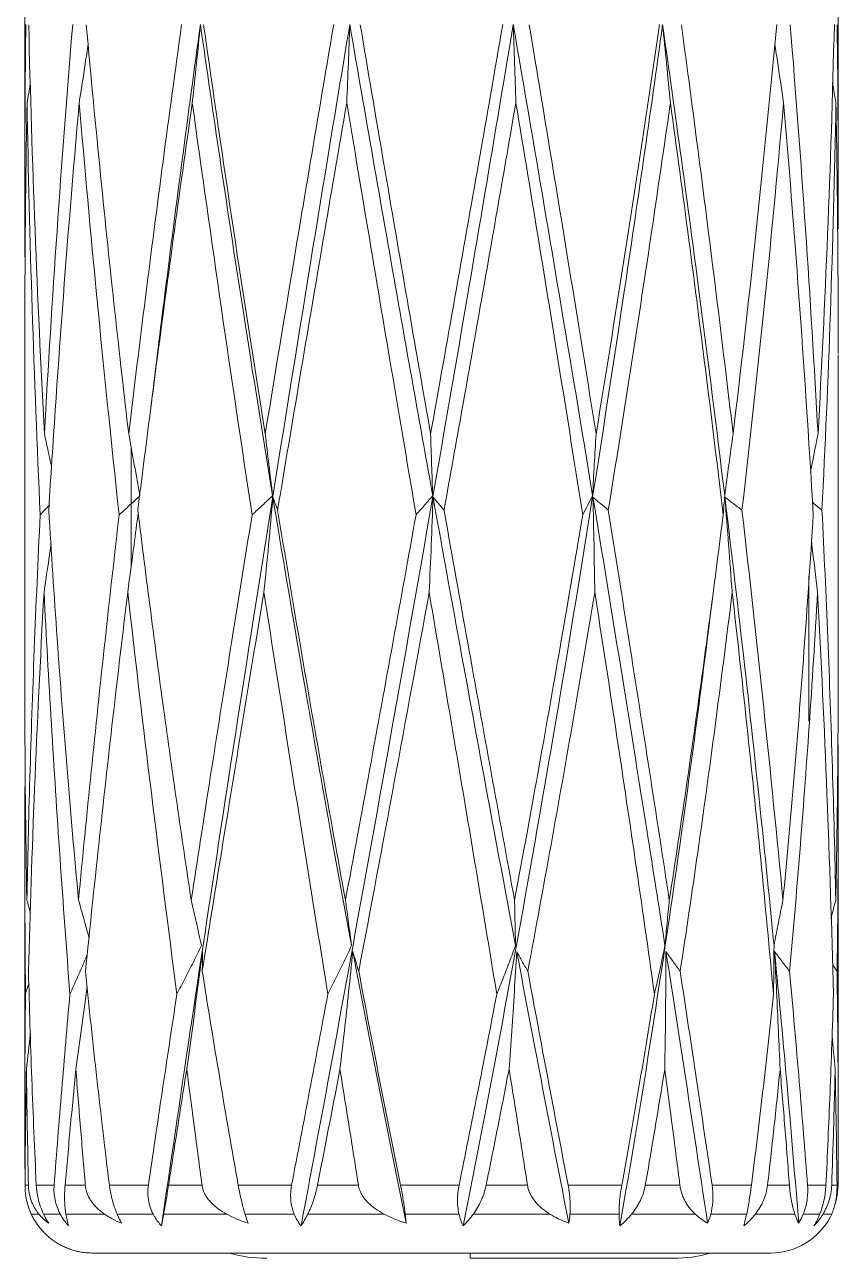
# Model space of a CAD drawing. Extents: x 4138 to 4928, y 0 to 579.
# Drawn here: x 4379.09 to 4385.09, y 110.2 to 119.3 of the extents above; entities that cross this region are included whole.
import ezdxf

# ---------------------------------------------------------------- set-up
doc = ezdxf.new("R2010")
doc.units = 0
doc.header["$LTSCALE"] = 10
doc.header["$MEASUREMENT"] = 0
doc.layers.add('1', color=7, linetype='CONTINUOUS')
doc.layers.add('2', color=7, linetype='CONTINUOUS', true_color=0xffffff)

msp = doc.modelspace()

# ---------------------------------------------------------------- linework, layer by layer
at = {"layer": '1', "color": 7, "linetype": 'Continuous', "lineweight": 18}
for p, q in [((4379.0925, 120.5494), (4379.0925, 118.0865)), ((4385.0925, 118.0555), (4385.0925, 120.5137)), ((4379.0925, 116.9587), (4379.0925, 114.4838)), ((4385.0925, 114.5854), (4385.0925, 116.8655)), ((4385.0925, 111.1647), (4385.0925, 113.5053)), ((4379.0925, 113.1586), (4379.0925, 111.2912)), ((4384.5925, 110.2413), (4379.5925, 110.2413))]:
    msp.add_line(p, q, dxfattribs=at)
at = {"layer": '1', "color": 7, "linetype": 'Continuous', "lineweight": 13}
for p, q in [((4379.177, 110.7413), (4379.3086, 110.7413)), ((4380.6669, 110.7413), (4381.0605, 110.7413)), ((4381.8638, 110.7413), (4382.2954, 110.7413)), ((4383.1002, 110.7413), (4383.4953, 110.7413)), ((4384.1624, 110.7413), (4384.4526, 110.7413)), ((4384.8667, 110.7413), (4385.0019, 110.7413)), ((4379.3536, 110.5288), (4379.2306, 110.5288)), ((4381.0794, 110.5288), (4380.7171, 110.5288)), ((4382.2951, 110.5288), (4381.8986, 110.5288)), ((4383.4757, 110.5288), (4383.1138, 110.5288)), ((4384.4171, 110.5288), (4384.1523, 110.5288)), ((4384.9566, 110.5288), (4384.8347, 110.5288))]:
    msp.add_line(p, q, dxfattribs=at)
at = {"layer": '1', "color": 7, "linetype": 'Continuous', "lineweight": 18}
msp.add_arc((4384.5925, 110.7413), 0.5, 270, 332.12246, dxfattribs=at)
for points, knots in [([(4379.0943, 117.5129), (4379.0927, 117.7699), (4379.0916, 118.3632), (4379.0959, 118.9609), (4379.1002, 119.3004)], [0, 0, 0, 0, 0.434474, 1, 1, 1, 1]), ([(4379.1211, 119.2998), (4379.1329, 118.7967), (4379.1484, 118.2937), (4379.1871, 117.2879), (4379.2102, 116.7851), (4379.2373, 116.2825)], [0, 0, 0, 0, 0.5, 0.5, 1, 1, 1, 1]), ([(4380.0262, 116.5092), (4380.0586, 116.7766), (4380.1731, 117.7022), (4380.2965, 118.6367), (4380.388, 119.3001)], [0, 0, 0, 0, 0.290144, 1, 1, 1, 1]), ([(4380.1008, 110.4413), (4380.2349, 111.3655), (4380.5648, 113.5723), (4381.0458, 116.6133), (4381.379, 118.6367), (4381.4896, 119.3001)], [0, 0, 0, 0, 0.348526, 0.786411, 1, 1, 1, 1]), ([(4380.388, 119.3001), (4380.4825, 118.6374), (4380.6559, 117.4716), (4380.8396, 116.3199), (4380.9205, 115.8275)], [0, 0, 0, 0, 0.568477, 1, 1, 1, 1]), ([(4380.411, 119.2998), (4380.4822, 118.7967), (4380.5557, 118.2937), (4380.7074, 117.2879), (4380.7856, 116.7851), (4380.8663, 116.2825)], [0, 0, 0, 0, 0.5, 0.5, 1, 1, 1, 1]), ([(4381.1303, 110.4413), (4381.3044, 111.3655), (4381.7103, 113.5723), (4382.2433, 116.6133), (4382.5849, 118.6367), (4382.6955, 119.3001)], [0, 0, 0, 0, 0.348526, 0.786411, 1, 1, 1, 1]), ([(4381.4896, 119.3001), (4381.6039, 118.6374), (4381.8075, 117.4716), (4382.013, 116.3199), (4382.1017, 115.8275)], [0, 0, 0, 0, 0.568477, 1, 1, 1, 1]), ([(4382.3262, 110.4413), (4382.5101, 111.3655), (4382.9219, 113.5723), (4383.4148, 116.6133), (4383.7056, 118.6367), (4383.7971, 119.3001)], [0, 0, 0, 0, 0.348526, 0.786411, 1, 1, 1, 1]), ([(4382.6955, 119.3001), (4382.8098, 118.6374), (4383.0084, 117.4716), (4383.2001, 116.3199), (4383.2813, 115.8275)], [0, 0, 0, 0, 0.568477, 1, 1, 1, 1]), ([(4383.7971, 119.3001), (4383.8916, 118.6374), (4384.0509, 117.4716), (4384.1957, 116.3199), (4384.2553, 115.8275)], [0, 0, 0, 0, 0.568477, 1, 1, 1, 1]), ([(4384.7391, 119.2998), (4384.7796, 118.7967), (4384.817, 118.2937), (4384.8852, 117.2879), (4384.9162, 116.7851), (4384.9437, 116.2825)], [0, 0, 0, 0, 0.5, 0.5, 1, 1, 1, 1]), ([(4379.4937, 118.724), (4379.5088, 118.8203), (4379.5311, 118.9649), (4379.5528, 119.1092), (4379.56, 119.1574)], [0, 0, 0, 0, 0.665183, 1, 1, 1, 1]), ([(4384.6251, 119.1584), (4384.6324, 119.1098), (4384.6539, 118.9653), (4384.6755, 118.8203), (4384.6898, 118.724)], [0, 0, 0, 0, 0.336348, 1, 1, 1, 1]), ([(4379.1088, 118.724), (4379.1026, 118.385), (4379.0949, 117.7941), (4379.0925, 117.2093), (4379.0925, 116.9592)], [0, 0, 0, 0, 0.570791, 1, 1, 1, 1]), ([(4382.7147, 118.724), (4382.6283, 118.2233), (4382.5409, 117.7227), (4382.3644, 116.7216), (4382.2752, 116.2212), (4382.185, 115.7208)], [0, 0, 0, 0, 0.5, 0.5, 1, 1, 1, 1]), ([(4385.0925, 116.8747), (4385.0925, 117.1395), (4385.0902, 117.7463), (4385.0823, 118.3703), (4385.0759, 118.724)], [0, 0, 0, 0, 0.441872, 1, 1, 1, 1]), ([(4379.2373, 116.2825), (4379.2539, 116.2065), (4379.2716, 116.1246), (4379.2892, 116.0428), (4379.2905, 116.0368)], [0, 0, 0, 0, 0.92665, 1, 1, 1, 1]), ([(4384.9437, 116.2825), (4384.9285, 116.2065), (4384.9098, 116.1112), (4384.8914, 116.016), (4384.8877, 115.9966)], [0, 0, 0, 0, 0.796277, 1, 1, 1, 1]), ([(4380.9225, 115.8153), (4381.0595, 114.982), (4381.2521, 113.8658), (4381.4504, 112.7914), (4381.5033, 112.5098)], [0, 0, 0, 0, 0.734805, 1, 1, 1, 1]), ([(4382.1039, 115.8153), (4382.254, 114.982), (4382.4583, 113.8658), (4382.6596, 112.7914), (4382.7126, 112.5098)], [0, 0, 0, 0, 0.734805, 1, 1, 1, 1]), ([(4383.2833, 115.8153), (4383.4206, 114.982), (4383.6013, 113.8658), (4383.7707, 112.7914), (4383.8147, 112.5098)], [0, 0, 0, 0, 0.734805, 1, 1, 1, 1]), ([(4384.2568, 115.8153), (4384.3576, 114.982), (4384.4833, 113.8658), (4384.5916, 112.7914), (4384.6191, 112.5098)], [0, 0, 0, 0, 0.734805, 1, 1, 1, 1]), ([(4379.2717, 115.7561), (4379.2715, 115.7558), (4379.2498, 115.7319), (4379.2279, 115.7083), (4379.2062, 115.6853)], [0, 0, 0, 0, 0.010486, 1, 1, 1, 1]), ([(4384.9729, 115.7208), (4384.953, 115.7365), (4384.9294, 115.7554), (4384.9061, 115.7743), (4384.9023, 115.7774)], [0, 0, 0, 0, 0.834199, 1, 1, 1, 1]), ([(4379.8516, 115.1146), (4379.8674, 115.2304), (4379.8935, 115.425), (4379.9188, 115.6211), (4379.9289, 115.7002)], [0, 0, 0, 0, 0.597394, 1, 1, 1, 1]), ([(4379.2341, 115.1146), (4379.2513, 115.2304), (4379.2688, 115.3492), (4379.2862, 115.4685), (4379.2866, 115.4711)], [0, 0, 0, 0, 0.978505, 1, 1, 1, 1]), ([(4384.9403, 115.1146), (4384.9265, 115.2304), (4384.9114, 115.3563), (4384.8962, 115.4829), (4384.895, 115.4927)], [0, 0, 0, 0, 0.922934, 1, 1, 1, 1]), ([(4382.0753, 115.1146), (4381.9905, 114.6483), (4381.9048, 114.1822), (4381.7317, 113.2504), (4381.6442, 112.7847), (4381.5557, 112.3193)], [0, 0, 0, 0, 0.5, 0.5, 1, 1, 1, 1]), ([(4383.4817, 110.4413), (4383.6437, 111.3655), (4383.88, 112.8714), (4384.0897, 114.4632), (4384.1595, 115.0287)], [0, 0, 0, 0, 0.649478, 1, 1, 1, 1]), ([(4385.0749, 112.8441), (4385.0808, 113.131), (4385.0896, 113.6975), (4385.0926, 114.2981), (4385.0925, 114.5926)], [0, 0, 0, 0, 0.523389, 1, 1, 1, 1]), ([(4379.0925, 114.4801), (4379.0925, 114.4197), (4379.0931, 113.8804), (4379.0985, 113.3342), (4379.1078, 112.8441)], [0, 0, 0, 0, 0.112221, 1, 1, 1, 1]), ([(4385.0912, 113.9924), (4385.0927, 113.7198), (4385.0932, 113.1453), (4385.0882, 112.6022), (4385.0841, 112.3193)], [0, 0, 0, 0, 0.46223, 1, 1, 1, 1]), ([(4379.0973, 112.1506), (4379.0925, 112.6663), (4379.0912, 113.2559), (4379.0947, 113.8308), (4379.0953, 113.9132)], [0, 0, 0, 0, 0.856142, 1, 1, 1, 1]), ([(4379.4889, 112.8441), (4379.5047, 112.7878), (4379.5306, 112.6949), (4379.5561, 112.6029), (4379.5661, 112.5665)], [0, 0, 0, 0, 0.603421, 1, 1, 1, 1]), ([(4379.5533, 112.4421), (4379.5455, 112.4238), (4379.5204, 112.3651), (4379.4778, 112.2674), (4379.4427, 112.1892), (4379.4251, 112.1506)], [0, 0, 0, 0, 0.183318, 0.591659, 1, 1, 1, 1]), ([(4379.4685, 111.5963), (4379.4815, 111.6897), (4379.5076, 111.8786), (4379.5355, 112.0842), (4379.5503, 112.1947), (4379.552, 112.2075)], [0, 0, 0, 0, 0.469287, 0.938575, 1, 1, 1, 1]), ([(4379.0941, 110.8065), (4379.0928, 111.0042), (4379.0917, 111.4361), (4379.0946, 111.8987), (4379.0973, 112.1506)], [0, 0, 0, 0, 0.473857, 1, 1, 1, 1]), ([(4379.1399, 110.5288), (4379.1254, 110.5598), (4379.1139, 110.5928), (4379.104, 110.6372), (4379.1022, 110.6462), (4379.0991, 110.6646), (4379.0979, 110.674), (4379.0948, 110.7024), (4379.0938, 110.7216), (4379.0939, 110.7413)], [0, 0, 0, 0, 0.5, 0.5, 0.625, 0.625, 0.75, 0.75, 1, 1, 1, 1]), ([(4379.1192, 110.7413), (4379.1195, 110.729), (4379.1204, 110.7171), (4379.1224, 110.6999), (4379.1232, 110.6942), (4379.1251, 110.6831), (4379.1262, 110.6776), (4379.132, 110.6508), (4379.1382, 110.6318), (4379.1489, 110.6056), (4379.1527, 110.5973), (4379.1606, 110.5816), (4379.1647, 110.5742), (4379.1775, 110.5531), (4379.1865, 110.5404), (4379.196, 110.5288)], [0, 0, 0, 0, 0.125, 0.125, 0.1875, 0.1875, 0.25, 0.25, 0.5, 0.5, 0.625, 0.625, 0.75, 0.75, 1, 1, 1, 1]), ([(4379.2306, 110.5288), (4379.2275, 110.5353), (4379.2109, 110.5719), (4379.1878, 110.6421), (4379.1786, 110.7082), (4379.177, 110.7413)], [0, 0, 0, 0, 0.097436, 0.548718, 1, 1, 1, 1]), ([(4379.3086, 110.7413), (4379.3072, 110.7234), (4379.307, 110.6875), (4379.3142, 110.6338), (4379.329, 110.5812), (4379.3442, 110.5468), (4379.3532, 110.5297), (4379.3536, 110.5288)], [0, 0, 0, 0, 0.246684, 0.493368, 0.740052, 0.986736, 1, 1, 1, 1]), ([(4379.3897, 110.7413), (4379.3862, 110.7021), (4379.3852, 110.6648), (4379.3864, 110.6201), (4379.3868, 110.6113), (4379.3878, 110.5939), (4379.3897, 110.5684), (4379.3927, 110.5443), (4379.3952, 110.5288)], [0, 0, 0, 0, 0.5, 0.5, 0.625, 0.625, 0.75, 1, 1, 1, 1]), ([(4379.6793, 110.5288), (4379.6627, 110.5404), (4379.6468, 110.5531), (4379.6166, 110.5812), (4379.6023, 110.5966), (4379.5827, 110.6229), (4379.5766, 110.6321), (4379.5654, 110.6514), (4379.5603, 110.6615), (4379.5536, 110.6775), (4379.5515, 110.683), (4379.5478, 110.6942), (4379.5461, 110.6998), (4379.5417, 110.7171), (4379.5397, 110.729), (4379.5387, 110.7413)], [0, 0, 0, 0, 0.25, 0.25, 0.5, 0.5, 0.625, 0.625, 0.75, 0.75, 0.8125, 0.8125, 0.875, 0.875, 1, 1, 1, 1]), ([(4379.7733, 110.5288), (4379.7706, 110.5353), (4379.7556, 110.5719), (4379.733, 110.6421), (4379.7206, 110.7082), (4379.7165, 110.7413)], [0, 0, 0, 0, 0.097436, 0.548718, 1, 1, 1, 1]), ([(4380.004, 110.7413), (4380.0013, 110.7231), (4380, 110.7049), (4380.0002, 110.6776), (4380.0006, 110.6685), (4380.0021, 110.6503), (4380.0032, 110.6412), (4380.0107, 110.596), (4380.0222, 110.5616), (4380.039, 110.5288)], [0, 0, 0, 0, 0.25, 0.25, 0.375, 0.375, 0.5, 0.5, 1, 1, 1, 1]), ([(4380.1529, 110.7413), (4380.1468, 110.7021), (4380.1406, 110.6648), (4380.133, 110.6201), (4380.1314, 110.6113), (4380.1284, 110.5939), (4380.1239, 110.5684), (4380.1196, 110.5443), (4380.1168, 110.5288)], [0, 0, 0, 0, 0.5, 0.5, 0.625, 0.625, 0.75, 1, 1, 1, 1]), ([(4380.5799, 110.5288), (4380.559, 110.5404), (4380.5389, 110.5531), (4380.5007, 110.5812), (4380.4825, 110.5966), (4380.4576, 110.6229), (4380.4497, 110.6321), (4380.4353, 110.6514), (4380.4287, 110.6615), (4380.4199, 110.6775), (4380.4172, 110.683), (4380.4123, 110.6942), (4380.4101, 110.6998), (4380.4042, 110.7171), (4380.4013, 110.729), (4380.3997, 110.7413)], [0, 0, 0, 0, 0.25, 0.25, 0.5, 0.5, 0.625, 0.625, 0.75, 0.75, 0.8125, 0.8125, 0.875, 0.875, 1, 1, 1, 1]), ([(4380.7171, 110.5288), (4380.7151, 110.5353), (4380.7044, 110.5719), (4380.6863, 110.6421), (4380.6728, 110.7082), (4380.6669, 110.7413)], [0, 0, 0, 0, 0.097436, 0.548718, 1, 1, 1, 1]), ([(4381.0605, 110.7413), (4381.0571, 110.7234), (4381.0526, 110.6875), (4381.0532, 110.6338), (4381.0615, 110.5812), (4381.0722, 110.5468), (4381.0791, 110.5297), (4381.0794, 110.5288)], [0, 0, 0, 0, 0.246684, 0.493368, 0.740052, 0.986736, 1, 1, 1, 1]), ([(4381.1801, 110.5288), (4381.1952, 110.5598), (4381.209, 110.5928), (4381.2242, 110.6372), (4381.2271, 110.6462), (4381.2327, 110.6646), (4381.2354, 110.674), (4381.2431, 110.7024), (4381.2476, 110.7216), (4381.2514, 110.7413)], [0, 0, 0, 0, 0.5, 0.5, 0.625, 0.625, 0.75, 0.75, 1, 1, 1, 1]), ([(4381.5534, 110.7413), (4381.5554, 110.729), (4381.5586, 110.7171), (4381.5649, 110.6999), (4381.5673, 110.6942), (4381.5726, 110.6831), (4381.5755, 110.6776), (4381.591, 110.6508), (4381.6063, 110.6318), (4381.6323, 110.6056), (4381.6414, 110.5973), (4381.6602, 110.5816), (4381.6699, 110.5742), (4381.6997, 110.5531), (4381.7205, 110.5404), (4381.7421, 110.5288)], [0, 0, 0, 0, 0.125, 0.125, 0.1875, 0.1875, 0.25, 0.25, 0.5, 0.5, 0.625, 0.625, 0.75, 0.75, 1, 1, 1, 1]), ([(4381.8986, 110.5288), (4381.8979, 110.5353), (4381.8932, 110.5719), (4381.8827, 110.6421), (4381.8705, 110.7082), (4381.8638, 110.7413)], [0, 0, 0, 0, 0.097436, 0.548718, 1, 1, 1, 1]), ([(4382.2954, 110.7413), (4382.2918, 110.7234), (4382.2862, 110.6875), (4382.2831, 110.6338), (4382.2855, 110.5812), (4382.291, 110.5468), (4382.2949, 110.5297), (4382.2951, 110.5288)], [0, 0, 0, 0, 0.246684, 0.493368, 0.740052, 0.986736, 1, 1, 1, 1]), ([(4382.4012, 110.5288), (4382.4232, 110.5598), (4382.4425, 110.5928), (4382.4626, 110.6372), (4382.4664, 110.6462), (4382.4736, 110.6646), (4382.477, 110.674), (4382.4863, 110.7024), (4382.4914, 110.7216), (4382.4954, 110.7413)], [0, 0, 0, 0, 0.5, 0.5, 0.625, 0.625, 0.75, 0.75, 1, 1, 1, 1]), ([(4382.8004, 110.7413), (4382.8023, 110.729), (4382.8053, 110.7171), (4382.811, 110.6999), (4382.8132, 110.6942), (4382.8179, 110.6831), (4382.8205, 110.6776), (4382.8342, 110.6508), (4382.8476, 110.6318), (4382.8701, 110.6056), (4382.8781, 110.5973), (4382.8943, 110.5816), (4382.9027, 110.5742), (4382.9284, 110.5531), (4382.9463, 110.5404), (4382.9648, 110.5288)], [0, 0, 0, 0, 0.125, 0.125, 0.1875, 0.1875, 0.25, 0.25, 0.5, 0.5, 0.625, 0.625, 0.75, 0.75, 1, 1, 1, 1]), ([(4383.1138, 110.5288), (4383.1142, 110.5353), (4383.1165, 110.5719), (4383.1154, 110.6421), (4383.1065, 110.7082), (4383.1002, 110.7413)], [0, 0, 0, 0, 0.097436, 0.548718, 1, 1, 1, 1]), ([(4383.4953, 110.7413), (4383.4921, 110.7234), (4383.4863, 110.6875), (4383.48, 110.6338), (4383.4762, 110.5812), (4383.4755, 110.5468), (4383.4757, 110.5297), (4383.4757, 110.5288)], [0, 0, 0, 0, 0.246684, 0.493368, 0.740052, 0.986736, 1, 1, 1, 1]), ([(4383.6697, 110.7413), (4383.6629, 110.7021), (4383.6504, 110.6648), (4383.6288, 110.6201), (4383.6241, 110.6113), (4383.6143, 110.5939), (4383.5989, 110.5684), (4383.5814, 110.5443), (4383.5689, 110.5288)], [0, 0, 0, 0, 0.5, 0.5, 0.625, 0.625, 0.75, 1, 1, 1, 1]), ([(4384.0367, 110.5288), (4384.0245, 110.5404), (4384.0126, 110.5531), (4383.9898, 110.5812), (4383.9788, 110.5966), (4383.9635, 110.6229), (4383.9586, 110.6321), (4383.9496, 110.6514), (4383.9454, 110.6615), (4383.9396, 110.6775), (4383.9378, 110.683), (4383.9345, 110.6942), (4383.9329, 110.6998), (4383.9287, 110.7171), (4383.9265, 110.729), (4383.925, 110.7413)], [0, 0, 0, 0, 0.25, 0.25, 0.5, 0.5, 0.625, 0.625, 0.75, 0.75, 0.8125, 0.8125, 0.875, 0.875, 1, 1, 1, 1]), ([(4384.1523, 110.5288), (4384.154, 110.5353), (4384.1627, 110.5719), (4384.1712, 110.6421), (4384.1673, 110.7082), (4384.1624, 110.7413)], [0, 0, 0, 0, 0.097436, 0.548718, 1, 1, 1, 1]), ([(4384.4526, 110.7413), (4384.4504, 110.7234), (4384.4455, 110.6875), (4384.437, 110.6338), (4384.4277, 110.5812), (4384.4209, 110.5468), (4384.4173, 110.5297), (4384.4171, 110.5288)], [0, 0, 0, 0, 0.246684, 0.493368, 0.740052, 0.986736, 1, 1, 1, 1]), ([(4384.4813, 110.5288), (4384.5051, 110.5598), (4384.5251, 110.5928), (4384.5444, 110.6372), (4384.548, 110.6462), (4384.5545, 110.6646), (4384.5575, 110.674), (4384.5653, 110.7024), (4384.5691, 110.7216), (4384.5713, 110.7413)], [0, 0, 0, 0, 0.5, 0.5, 0.625, 0.625, 0.75, 0.75, 1, 1, 1, 1]), ([(4384.7725, 110.5288), (4384.7686, 110.5404), (4384.7648, 110.5531), (4384.7573, 110.5812), (4384.7536, 110.5966), (4384.7482, 110.6229), (4384.7465, 110.6321), (4384.7432, 110.6514), (4384.7416, 110.6615), (4384.7393, 110.6775), (4384.7386, 110.683), (4384.7372, 110.6942), (4384.7366, 110.6998), (4384.7347, 110.7171), (4384.7336, 110.729), (4384.7327, 110.7413)], [0, 0, 0, 0, 0.25, 0.25, 0.5, 0.5, 0.625, 0.625, 0.75, 0.75, 0.8125, 0.8125, 0.875, 0.875, 1, 1, 1, 1]), ([(4384.8347, 110.5288), (4384.8373, 110.5353), (4384.851, 110.5719), (4384.8676, 110.6421), (4384.8693, 110.7082), (4384.8667, 110.7413)], [0, 0, 0, 0, 0.097436, 0.548718, 1, 1, 1, 1]), ([(4385.0019, 110.7413), (4385.001, 110.7234), (4384.9978, 110.6875), (4384.9887, 110.6338), (4384.9753, 110.5812), (4384.9636, 110.5468), (4384.957, 110.5297), (4384.9566, 110.5288)], [0, 0, 0, 0, 0.246684, 0.493368, 0.740052, 0.986736, 1, 1, 1, 1]), ([(4384.9806, 110.5288), (4384.9991, 110.5598), (4385.0141, 110.5928), (4385.0279, 110.6372), (4385.0303, 110.6462), (4385.0348, 110.6646), (4385.0367, 110.674), (4385.0416, 110.7024), (4385.0436, 110.7216), (4385.0444, 110.7413)], [0, 0, 0, 0, 0.5, 0.5, 0.625, 0.625, 0.75, 0.75, 1, 1, 1, 1]), ([(4385.0839, 110.7413), (4385.084, 110.729), (4385.0838, 110.7171), (4385.0831, 110.6999), (4385.0827, 110.6942), (4385.0819, 110.6831), (4385.0814, 110.6776), (4385.0787, 110.6508), (4385.0756, 110.6318), (4385.0701, 110.6056), (4385.0681, 110.5973), (4385.0639, 110.5816), (4385.0617, 110.5742), (4385.0549, 110.5531), (4385.05, 110.5404), (4385.0449, 110.5288)], [0, 0, 0, 0, 0.125, 0.125, 0.1875, 0.1875, 0.25, 0.25, 0.5, 0.5, 0.625, 0.625, 0.75, 0.75, 1, 1, 1, 1]), ([(4385.0703, 110.6002), (4385.0744, 110.6142), (4385.0861, 110.6605), (4385.0911, 110.7082), (4385.0913, 110.7413)], [0, 0, 0, 0, 0.307065, 1, 1, 1, 1]), ([(4379.196, 110.5288), (4379.206, 110.5164), (4379.2286, 110.4924), (4379.2544, 110.4716), (4379.2686, 110.4617)], [0, 0, 0, 0, 0.477615, 1, 1, 1, 1]), ([(4379.3536, 110.5288), (4379.3618, 110.5135), (4379.3805, 110.4831), (4379.4031, 110.455), (4379.4157, 110.4413)], [0, 0, 0, 0, 0.486187, 1, 1, 1, 1]), ([(4379.8061, 110.4617), (4379.7813, 110.4716), (4379.7366, 110.4924), (4379.697, 110.5164), (4379.6793, 110.5288)], [0, 0, 0, 0, 0.522385, 1, 1, 1, 1]), ([(4380.039, 110.5288), (4380.0426, 110.5219), (4380.0597, 110.491), (4380.0814, 110.4622), (4380.1008, 110.4413)], [0, 0, 0, 0, 0.221819, 1, 1, 1, 1]), ([(4380.7389, 110.4617), (4380.7079, 110.4716), (4380.6519, 110.4924), (4380.6022, 110.5164), (4380.5799, 110.5288)], [0, 0, 0, 0, 0.522412, 1, 1, 1, 1]), ([(4381.0794, 110.5288), (4381.0856, 110.5135), (4381.1005, 110.4831), (4381.1195, 110.455), (4381.1303, 110.4413)], [0, 0, 0, 0, 0.486187, 1, 1, 1, 1]), ([(4381.742, 110.5288), (4381.765, 110.5164), (4381.8163, 110.4924), (4381.8739, 110.4716), (4381.9057, 110.4617)], [0, 0, 0, 0, 0.477584, 1, 1, 1, 1]), ([(4382.2951, 110.5288), (4382.2985, 110.5135), (4382.3073, 110.4831), (4382.3193, 110.455), (4382.3262, 110.4413)], [0, 0, 0, 0, 0.486187, 1, 1, 1, 1]), ([(4382.9648, 110.5288), (4382.9845, 110.5164), (4383.0285, 110.4924), (4383.0777, 110.4716), (4383.1049, 110.4617)], [0, 0, 0, 0, 0.477584, 1, 1, 1, 1]), ([(4383.4757, 110.5288), (4383.4758, 110.5135), (4383.477, 110.4831), (4383.4798, 110.455), (4383.4817, 110.4413)], [0, 0, 0, 0, 0.486187, 1, 1, 1, 1]), ([(4384.129, 110.4617), (4384.1112, 110.4716), (4384.0788, 110.4924), (4384.0498, 110.5164), (4384.0367, 110.5288)], [0, 0, 0, 0, 0.522416, 1, 1, 1, 1]), ([(4384.4171, 110.5288), (4384.4139, 110.5135), (4384.4072, 110.4831), (4384.4005, 110.455), (4384.397, 110.4413)], [0, 0, 0, 0, 0.486187, 1, 1, 1, 1]), ([(4384.801, 110.4617), (4384.7956, 110.4716), (4384.7857, 110.4924), (4384.7766, 110.5164), (4384.7725, 110.5288)], [0, 0, 0, 0, 0.522445, 1, 1, 1, 1]), ([(4384.9566, 110.5288), (4384.9506, 110.5135), (4384.9373, 110.4831), (4384.9221, 110.455), (4384.9138, 110.4413)], [0, 0, 0, 0, 0.486187, 1, 1, 1, 1])]:
    msp.add_open_spline(points, degree=3, knots=knots, dxfattribs=at)
for points, degree in [([(4379.2373, 116.2825), (4379.2645, 116.7763), (4379.3263, 117.7731), (4379.4034, 118.7883), (4379.4459, 119.3004)], 3), ([(4379.5459, 119.2998), (4379.5809, 118.9117), (4379.6518, 118.1706), (4379.7571, 117.1673), (4379.8254, 116.5659), (4379.8587, 116.2825)], 3), ([(4379.8587, 116.2825), (4379.8988, 116.6178), (4379.9813, 117.2884), (4380.111, 118.2908), (4380.2025, 118.9635), (4380.2493, 119.3004)], 3), ([(4380.388, 119.3001), (4380.3786, 119.2044), (4380.3592, 119.0127), (4380.3385, 118.8203), (4380.3279, 118.724)], 3), ([(4380.8663, 116.2825), (4380.9467, 116.7741), (4381.1113, 117.7688), (4381.2834, 118.7861), (4381.3714, 119.3004)], 3), ([(4381.4896, 119.3001), (4381.4865, 119.2044), (4381.4796, 119.0127), (4381.4716, 118.8203), (4381.4672, 118.724)], 3), ([(4381.5669, 119.2998), (4381.6241, 118.9597), (4381.7388, 118.2827), (4381.9127, 117.2723), (4382.0282, 116.6109), (4382.0859, 116.2825)], 3), ([(4382.0859, 116.2825), (4382.1463, 116.6194), (4382.2662, 117.2921), (4382.4421, 118.2897), (4382.5596, 118.963), (4382.6182, 119.3004)], 3), ([(4382.7147, 118.724), (4382.712, 118.8203), (4382.706, 119.0127), (4382.6991, 119.2044), (4382.6955, 119.3001)], 3), ([(4382.8137, 119.2998), (4382.8734, 118.9395), (4382.9896, 118.2355), (4383.1527, 117.237), (4383.2563, 116.5958), (4383.3067, 116.2825)], 3), ([(4383.3067, 116.2825), (4383.3828, 116.7467), (4383.5373, 117.7139), (4383.695, 118.7586), (4383.7741, 119.3004)], 3), ([(4383.8546, 118.724), (4383.8453, 118.8203), (4383.8263, 119.0127), (4383.8069, 119.2044), (4383.7971, 119.3001)], 3), ([(4383.9358, 119.2998), (4383.9787, 118.9814), (4384.0645, 118.3332), (4384.1931, 117.319), (4384.2764, 116.6309), (4384.3175, 116.2825)], 3), ([(4384.3175, 116.2825), (4384.3735, 116.7479), (4384.4839, 117.7163), (4384.5888, 118.7599), (4384.6392, 119.3004)], 3), ([(4384.9437, 116.2825), (4384.9703, 116.7596), (4385.0176, 117.7397), (4385.0512, 118.7716), (4385.064, 119.3004)], 3), ([(4385.0849, 119.2998), (4385.091, 118.7971), (4385.0935, 118.2945), (4385.0922, 117.792)], 3), ([(4379.1088, 118.724), (4379.1169, 118.7701), (4379.125, 118.8163), (4379.1331, 118.8624)], 3), ([(4385.0505, 118.8702), (4385.0589, 118.8215), (4385.0674, 118.7727), (4385.0759, 118.724)], 3), ([(4379.2062, 115.6853), (4379.1594, 116.6983), (4379.1267, 117.7111), (4379.1088, 118.724)], 3), ([(4379.4937, 118.724), (4379.4484, 118.21), (4379.3659, 117.1954), (4379.299, 116.2078), (4379.2693, 115.7208)], 3), ([(4379.7884, 115.6853), (4379.729, 116.2327), (4379.6212, 117.2866), (4379.5333, 118.2585), (4379.4937, 118.724)], 3), ([(4380.3279, 118.724), (4380.2802, 118.3895), (4380.1867, 117.7211), (4380.0537, 116.7274), (4379.968, 116.0569), (4379.9261, 115.7208)], 3), ([(4380.7691, 115.6853), (4380.6149, 116.6983), (4380.4674, 117.7111), (4380.3279, 118.724)], 3), ([(4381.4672, 118.724), (4381.4079, 118.38), (4381.291, 117.6988), (4381.1208, 116.6959), (4381.0112, 116.0434), (4380.9574, 115.7208)], 3), ([(4381.9785, 115.6853), (4381.9307, 115.9674), (4381.829, 116.5684), (4381.6599, 117.5717), (4381.5334, 118.3266), (4381.4672, 118.724)], 3), ([(4383.2077, 115.6853), (4383.1574, 116.0052), (4383.0537, 116.6568), (4382.8912, 117.6587), (4382.7747, 118.3638), (4382.7147, 118.724)], 3), ([(4383.8546, 118.724), (4383.8079, 118.3969), (4383.7118, 117.7384), (4383.56, 116.7413), (4383.4522, 116.0628), (4383.3967, 115.7208)], 3), ([(4384.2441, 115.6853), (4384.2041, 116.0236), (4384.1219, 116.6997), (4383.9924, 117.7093), (4383.9012, 118.3855), (4383.8546, 118.724)], 3), ([(4384.6898, 118.724), (4384.6429, 118.1925), (4384.544, 117.1604), (4384.4375, 116.1903), (4384.3828, 115.7208)], 3), ([(4384.9084, 115.6853), (4384.8752, 116.2538), (4384.8036, 117.3288), (4384.7277, 118.2796), (4384.6898, 118.724)], 3), ([(4385.0759, 118.724), (4385.0661, 118.1926), (4385.0382, 117.1607), (4384.9966, 116.1905), (4384.9729, 115.7208)], 3), ([(4380.0269, 116.5152), (4380.0226, 116.4804)], 1), ([(4379.942, 115.8275), (4379.9281, 115.9032), (4379.9003, 116.0548), (4379.8726, 116.2065), (4379.8587, 116.2825)], 3), ([(4380.8663, 116.2825), (4380.8751, 116.2065), (4380.893, 116.0548), (4380.9113, 115.9032), (4380.9205, 115.8275)], 3), ([(4382.1017, 115.8275), (4382.0987, 115.9032), (4382.0931, 116.0548), (4382.0882, 116.2065), (4382.0859, 116.2825)], 3), ([(4383.3067, 116.2825), (4383.302, 116.2065), (4383.2931, 116.0548), (4383.2851, 115.9032), (4383.2813, 115.8275)], 3), ([(4384.2553, 115.8275), (4384.2652, 115.9032), (4384.2855, 116.0548), (4384.3067, 116.2065), (4384.3175, 116.2825)], 3), ([(4379.942, 115.8275), (4379.9167, 115.803), (4379.8658, 115.7549), (4379.8143, 115.7083), (4379.7884, 115.6853)], 3), ([(4380.9205, 115.8275), (4380.8956, 115.803), (4380.8454, 115.7549), (4380.7946, 115.7083), (4380.7691, 115.6853)], 3), ([(4380.9225, 115.8153), (4380.9122, 115.6975), (4380.891, 115.4629), (4380.8683, 115.2304), (4380.8566, 115.1146)], 3), ([(4380.9574, 115.7208), (4380.9515, 115.7365), (4380.9398, 115.768), (4380.9282, 115.7995), (4380.9225, 115.8153)], 3), ([(4382.1017, 115.8275), (4382.0815, 115.803), (4382.0407, 115.7549), (4381.9994, 115.7083), (4381.9785, 115.6853)], 3), ([(4382.1039, 115.8153), (4382.0999, 115.6975), (4382.0911, 115.4629), (4382.0808, 115.2304), (4382.0753, 115.1146)], 3), ([(4382.185, 115.7208), (4382.1713, 115.7365), (4382.144, 115.768), (4382.1171, 115.7995), (4382.1039, 115.8153)], 3), ([(4383.2813, 115.8275), (4383.2693, 115.803), (4383.245, 115.7549), (4383.2202, 115.7083), (4383.2077, 115.6853)], 3), ([(4383.297, 115.1146), (4383.2954, 115.2304), (4383.2915, 115.4629), (4383.2863, 115.6975), (4383.2833, 115.8153)], 3), ([(4383.3967, 115.7208), (4383.3774, 115.7365), (4383.3392, 115.768), (4383.3018, 115.7995), (4383.2833, 115.8153)], 3), ([(4384.2553, 115.8275), (4384.2536, 115.803), (4384.25, 115.7549), (4384.2461, 115.7083), (4384.2441, 115.6853)], 3), ([(4384.2568, 115.8153), (4384.2662, 115.6975), (4384.2846, 115.4629), (4384.302, 115.2304), (4384.3104, 115.1146)], 3), ([(4384.3828, 115.7208), (4384.3614, 115.7365), (4384.3189, 115.768), (4384.2773, 115.7995), (4384.2568, 115.8153)], 3), ([(4379.2693, 115.7208), (4379.2882, 115.4064), (4379.3293, 114.774), (4379.402, 113.8146), (4379.4585, 113.1687), (4379.4889, 112.8441)], 3), ([(4379.9261, 115.7208), (4379.9575, 115.4642), (4380.021, 114.9619), (4380.1154, 114.2553), (4380.2141, 113.5528), (4380.2841, 113.0807), (4380.3201, 112.8441)], 3), ([(4380.9574, 115.7208), (4381.0099, 115.4006), (4381.117, 114.7606), (4381.2833, 113.8032), (4381.3989, 113.1638), (4381.4578, 112.8441)], 3), ([(4382.185, 115.7208), (4382.2436, 115.3903), (4382.3602, 114.7366), (4382.5325, 113.7841), (4382.6478, 113.1557), (4382.7053, 112.8441)], 3), ([(4383.3967, 115.7208), (4383.4486, 115.3957), (4383.5511, 114.7491), (4383.7006, 113.7945), (4383.7984, 113.1601), (4383.8468, 112.8441)], 3), ([(4384.3828, 115.7208), (4384.4393, 115.2272), (4384.5462, 114.254), (4384.6408, 113.3093), (4384.685, 112.8441)], 3), ([(4384.9729, 115.7208), (4384.9884, 115.4086), (4385.0169, 114.7793), (4385.0513, 113.8237), (4385.0682, 113.1726), (4385.0749, 112.8441)], 3), ([(4379.1078, 112.8441), (4379.1135, 113.1379), (4379.128, 113.74), (4379.1605, 114.69), (4379.1896, 115.349), (4379.2062, 115.6853)], 3), ([(4379.4889, 112.8441), (4379.5189, 113.1608), (4379.5812, 113.7934), (4379.6815, 114.7427), (4379.7522, 115.3716), (4379.7884, 115.6853)], 3), ([(4380.3201, 112.8441), (4380.3655, 113.1393), (4380.4593, 113.7432), (4380.6091, 114.6921), (4380.7147, 115.3499), (4380.7691, 115.6853)], 3), ([(4381.4578, 112.8441), (4381.5175, 113.1644), (4381.6356, 113.802), (4381.8106, 114.7573), (4381.9231, 115.3778), (4381.9785, 115.6853)], 3), ([(4382.7053, 112.8441), (4382.7576, 113.1241), (4382.8648, 113.7078), (4383.0325, 114.6534), (4383.1487, 115.3333), (4383.2077, 115.6853)], 3), ([(4383.8468, 112.8441), (4383.8907, 113.1278), (4383.9791, 113.7164), (4384.1121, 114.6631), (4384.2003, 115.3374), (4384.2441, 115.6853)], 3), ([(4384.685, 112.8441), (4384.7125, 113.131), (4384.7662, 113.724), (4384.8412, 114.6689), (4384.8869, 115.3399), (4384.9084, 115.6853)], 3), ([(4379.2341, 115.1146), (4379.2066, 114.6162), (4379.1605, 113.6518), (4379.1307, 112.7526), (4379.1195, 112.3193)], 3), ([(4379.4251, 112.1506), (4379.3995, 112.4858), (4379.3509, 113.1523), (4379.2867, 114.1467), (4379.2506, 114.7939), (4379.2341, 115.1146)], 3), ([(4379.8516, 115.1146), (4379.8144, 114.8067), (4379.7415, 114.1889), (4379.6368, 113.252), (4379.5714, 112.6303), (4379.5399, 112.3193)], 3), ([(4380.2142, 112.1506), (4380.1497, 112.6456), (4380.0238, 113.6345), (4379.9072, 114.6215), (4379.8516, 115.1146)], 3), ([(4380.8566, 115.1146), (4380.8018, 114.7843), (4380.6952, 114.1367), (4380.5434, 113.2036), (4380.4479, 112.6095), (4380.4016, 112.3193)], 3), ([(4381.328, 112.1506), (4381.2743, 112.4829), (4381.1673, 113.1454), (4381.0083, 114.1411), (4380.9065, 114.7915), (4380.8566, 115.1146)], 3), ([(4382.574, 112.1506), (4382.5327, 112.4013), (4382.4497, 112.9), (4382.3245, 113.6437), (4382.2012, 114.3721), (4382.1173, 114.8667), (4382.0753, 115.1146)], 3), ([(4383.297, 115.1146), (4383.2456, 114.8063), (4383.1406, 114.188), (4382.9753, 113.2516), (4382.861, 112.6301), (4382.8026, 112.3193)], 3), ([(4383.7368, 112.1506), (4383.6909, 112.4794), (4383.5966, 113.1373), (4383.4496, 114.1239), (4383.3483, 114.7841), (4383.297, 115.1146)], 3), ([(4384.3104, 115.1146), (4384.2689, 114.7761), (4384.1848, 114.1176), (4384.0566, 113.1874), (4383.9701, 112.6026), (4383.9268, 112.3193)], 3), ([(4384.6152, 112.1506), (4384.5853, 112.4823), (4384.5224, 113.1441), (4384.4197, 114.1381), (4384.3474, 114.7903), (4384.3104, 115.1146)], 3), ([(4384.9403, 115.1146), (4384.9209, 114.7754), (4384.8793, 114.116), (4384.8099, 113.186), (4384.7597, 112.602), (4384.7338, 112.3193)], 3), ([(4385.0575, 112.1506), (4385.0451, 112.6387), (4385.0132, 113.6207), (4384.967, 114.6147), (4384.9403, 115.1146)], 3), ([(4384.1587, 115.0219), (4384.1632, 115.0573)], 1), ([(4379.1078, 112.8441), (4379.1165, 112.8137), (4379.1252, 112.7833), (4379.1337, 112.753)], 3), ([(4380.3201, 112.8441), (4380.3329, 112.7878), (4380.3583, 112.6757), (4380.3834, 112.5649), (4380.3959, 112.5098)], 3), ([(4381.4578, 112.8441), (4381.4654, 112.7878), (4381.4805, 112.6757), (4381.4957, 112.5649), (4381.5033, 112.5098)], 3), ([(4382.7053, 112.8441), (4382.7063, 112.7878), (4382.7085, 112.6757), (4382.7112, 112.5649), (4382.7126, 112.5098)], 3), ([(4383.8468, 112.8441), (4383.8411, 112.7878), (4383.83, 112.6757), (4383.8197, 112.5649), (4383.8147, 112.5098)], 3), ([(4384.685, 112.8441), (4384.6735, 112.7878), (4384.6511, 112.6757), (4384.6296, 112.5649), (4384.6191, 112.5098)], 3), ([(4385.0749, 112.8441), (4385.0627, 112.7989), (4385.0507, 112.7538), (4385.0388, 112.709)], 3), ([(4380.3959, 112.5098), (4380.376, 112.4686), (4380.336, 112.3871), (4380.2754, 112.2674), (4380.2347, 112.1892), (4380.2142, 112.1506)], 3), ([(4380.2868, 111.5963), (4380.3, 111.6897), (4380.3261, 111.8786), (4380.3648, 112.1681), (4380.3902, 112.3652), (4380.4028, 112.4648)], 3), ([(4380.4016, 112.3193), (4380.4019, 112.3433), (4380.4024, 112.3916), (4380.4027, 112.4403), (4380.4028, 112.4648)], 3), ([(4381.5033, 112.5098), (4381.4842, 112.4686), (4381.4457, 112.3871), (4381.3873, 112.2674), (4381.3479, 112.1892), (4381.328, 112.1506)], 3), ([(4381.5118, 112.4648), (4381.5018, 112.3652), (4381.4815, 112.1681), (4381.45, 111.8786), (4381.4284, 111.6897), (4381.4174, 111.5963)], 3), ([(4381.5118, 112.4648), (4381.6416, 111.7749), (4381.7733, 111.1052), (4381.9057, 110.4617)], 3), ([(4381.5557, 112.3193), (4381.5484, 112.3433), (4381.5337, 112.3916), (4381.5191, 112.4403), (4381.5118, 112.4648)], 3), ([(4382.7126, 112.5098), (4382.6976, 112.4686), (4382.6673, 112.3871), (4382.6211, 112.2674), (4382.5898, 112.1892), (4382.574, 112.1506)], 3), ([(4382.7211, 112.4648), (4382.7155, 112.3652), (4382.7039, 112.1681), (4382.685, 111.8786), (4382.6716, 111.6897), (4382.6647, 111.5963)], 3), ([(4382.7211, 112.4648), (4382.8512, 111.7749), (4382.9795, 111.1052), (4383.1049, 110.4617)], 3), ([(4382.8026, 112.3193), (4382.7889, 112.3433), (4382.7616, 112.3916), (4382.7346, 112.4403), (4382.7211, 112.4648)], 3), ([(4383.8147, 112.5098), (4383.8064, 112.4686), (4383.7895, 112.3871), (4383.7635, 112.2674), (4383.7458, 112.1892), (4383.7368, 112.1506)], 3), ([(4383.8218, 112.4648), (4383.8215, 112.3652), (4383.8205, 112.1681), (4383.8176, 111.8786), (4383.8147, 111.6897), (4383.813, 111.5963)], 3), ([(4383.8218, 112.4648), (4383.9297, 111.7749), (4384.0324, 111.1052), (4384.129, 110.4617)], 3), ([(4383.9268, 112.3193), (4383.9091, 112.3433), (4383.8738, 112.3916), (4383.8391, 112.4403), (4383.8218, 112.4648)], 3), ([(4384.6191, 112.5098), (4384.6188, 112.4686), (4384.6182, 112.3871), (4384.617, 112.2674), (4384.6159, 112.1892), (4384.6152, 112.1506)], 3), ([(4384.6234, 112.4648), (4384.6904, 111.7749), (4384.7498, 111.1052), (4384.801, 110.4617)], 3), ([(4384.7338, 112.3193), (4384.7151, 112.3433), (4384.6781, 112.3916), (4384.6416, 112.4403), (4384.6234, 112.4648)], 3), ([(4384.6639, 111.5963), (4384.66, 111.6897), (4384.6519, 111.8786), (4384.6384, 112.1681), (4384.6286, 112.3652), (4384.6234, 112.4648)], 3), ([(4385.0841, 112.3193), (4385.0727, 112.336), (4385.0613, 112.3528), (4385.0501, 112.3696)], 3), ([(4379.1195, 112.3193), (4379.1263, 112.0542), (4379.1426, 111.5261), (4379.1645, 111.0022), (4379.177, 110.7413)], 3), ([(4379.5399, 112.3193), (4379.5666, 112.0537), (4379.6227, 111.525), (4379.6843, 111.0016), (4379.7165, 110.7413)], 3), ([(4380.4016, 112.3193), (4380.4435, 112.0544), (4380.5296, 111.5265), (4380.6203, 111.0024), (4380.6669, 110.7413)], 3), ([(4381.5557, 112.3193), (4381.6054, 112.0559), (4381.7063, 111.5294), (4381.8107, 111.0038), (4381.8638, 110.7413)], 3), ([(4382.8026, 112.3193), (4382.851, 112.0597), (4382.9489, 111.5371), (4383.0493, 111.0077), (4383.1002, 110.7413)], 3), ([(4383.9268, 112.3193), (4383.9693, 112.0391), (4384.051, 111.4958), (4384.1263, 110.987), (4384.1624, 110.7413)], 3), ([(4384.7338, 112.3193), (4384.7593, 112.0389), (4384.8068, 111.4955), (4384.8477, 110.9869), (4384.8667, 110.7413)], 3), ([(4385.0841, 112.3193), (4385.0879, 112.0523), (4385.093, 111.5222), (4385.0928, 111.0002), (4385.0913, 110.7413)], 3), ([(4379.1223, 112.2343), (4379.114, 112.2062), (4379.1057, 112.1783), (4379.0973, 112.1506)], 3), ([(4379.3086, 110.7413), (4379.3264, 110.975), (4379.3636, 111.4436), (4379.4041, 111.9145), (4379.4251, 112.1506)], 3), ([(4380.004, 110.7413), (4380.0364, 110.9628), (4380.1039, 111.4193), (4380.1765, 111.9024), (4380.2142, 112.1506)], 3), ([(4381.0605, 110.7413), (4381.1047, 110.972), (4381.1935, 111.4376), (4381.2831, 111.9115), (4381.328, 112.1506)], 3), ([(4382.2954, 110.7413), (4382.3398, 110.9591), (4382.4307, 111.4118), (4382.5257, 111.8987), (4382.574, 112.1506)], 3), ([(4383.4953, 110.7413), (4383.5348, 110.96), (4383.6147, 111.4135), (4383.6959, 111.8995), (4383.7368, 112.1506)], 3), ([(4384.4526, 110.7413), (4384.4805, 110.9621), (4384.5356, 111.4179), (4384.5891, 111.9017), (4384.6152, 112.1506)], 3), ([(4385.0019, 110.7413), (4385.0128, 110.9615), (4385.0333, 111.4167), (4385.0501, 111.9011), (4385.0575, 112.1506)], 3), ([(4379.134, 111.8603), (4379.1239, 111.7714), (4379.1139, 111.6834), (4379.1039, 111.5963)], 3), ([(4385.0701, 111.5963), (4385.0626, 111.6772), (4385.0549, 111.7588), (4385.0471, 111.8412)], 3), ([(4379.1039, 111.5963), (4379.1014, 111.4486), (4379.0972, 111.1584), (4379.0947, 110.8786), (4379.0939, 110.7413)], 3), ([(4379.1192, 110.7413), (4379.1162, 110.8839), (4379.1106, 111.1691), (4379.106, 111.4539), (4379.1039, 111.5963)], 3), ([(4379.4685, 111.5963), (4379.4548, 111.453), (4379.4279, 111.1671), (4379.4022, 110.8829), (4379.3897, 110.7413)], 3), ([(4379.5387, 110.7413), (4379.5268, 110.8829), (4379.5032, 111.167), (4379.48, 111.4529), (4379.4685, 111.5963)], 3), ([(4380.2868, 111.5963), (4380.2637, 111.4497), (4380.2182, 111.1605), (4380.1744, 110.8796), (4380.1529, 110.7413)], 3), ([(4380.3997, 110.7413), (4380.3811, 110.8827), (4380.3436, 111.1667), (4380.3058, 111.4527), (4380.2868, 111.5963)], 3), ([(4381.4174, 111.5963), (4381.3893, 111.4507), (4381.3336, 111.1625), (4381.2787, 110.8806), (4381.2514, 110.7413)], 3), ([(4381.5534, 110.7413), (4381.5312, 110.8831), (4381.4862, 111.1675), (4381.4404, 111.4531), (4381.4174, 111.5963)], 3), ([(4382.6647, 111.5963), (4382.6368, 111.4529), (4382.5808, 111.167), (4382.524, 110.8829), (4382.4954, 110.7413)], 3), ([(4382.8004, 110.7413), (4382.7784, 110.8831), (4382.7338, 111.1673), (4382.6879, 111.4531), (4382.6647, 111.5963)], 3), ([(4383.813, 111.5963), (4383.7891, 111.4485), (4383.7412, 111.1583), (4383.6935, 110.8785), (4383.6697, 110.7413)], 3), ([(4383.925, 110.7413), (4383.9076, 110.8788), (4383.8716, 111.1588), (4383.8329, 111.4488), (4383.813, 111.5963)], 3), ([(4384.6639, 111.5963), (4384.6488, 111.4484), (4384.6183, 111.158), (4384.5871, 110.8784), (4384.5713, 110.7413)], 3), ([(4384.7327, 110.7413), (4384.7219, 110.8833), (4384.6997, 111.1677), (4384.676, 111.4533), (4384.6639, 111.5963)], 3), ([(4385.0701, 111.5963), (4385.0666, 111.4485), (4385.0587, 111.1581), (4385.0493, 110.8784), (4385.0444, 110.7413)], 3), ([(4385.0839, 110.7413), (4385.0822, 110.8817), (4385.0782, 111.1646), (4385.073, 111.4517), (4385.0701, 111.5963)], 3), ([(4379.2686, 110.4617), (4379.2545, 110.483), (4379.2417, 110.5055), (4379.2306, 110.5288)], 3), ([(4379.3952, 110.5288), (4379.4, 110.4983), (4379.4068, 110.4689), (4379.4157, 110.4413)], 3), ([(4379.8061, 110.4617), (4379.7942, 110.483), (4379.7832, 110.5055), (4379.7733, 110.5288)], 3), ([(4380.1168, 110.5288), (4380.1113, 110.4983), (4380.1059, 110.4689), (4380.1008, 110.4413)], 3), ([(4380.7389, 110.4617), (4380.7313, 110.483), (4380.7241, 110.5055), (4380.7171, 110.5288)], 3), ([(4381.1303, 110.4413), (4381.1486, 110.4689), (4381.1652, 110.4983), (4381.1801, 110.5288)], 3), ([(4381.9057, 110.4617), (4381.9039, 110.483), (4381.9015, 110.5055), (4381.8986, 110.5288)], 3), ([(4382.3262, 110.4413), (4382.3544, 110.4689), (4382.3795, 110.4983), (4382.4012, 110.5288)], 3), ([(4383.1049, 110.4617), (4383.109, 110.483), (4383.112, 110.5055), (4383.1138, 110.5288)], 3), ([(4383.5689, 110.5288), (4383.5441, 110.4983), (4383.515, 110.4689), (4383.4817, 110.4413)], 3), ([(4384.129, 110.4617), (4384.1384, 110.483), (4384.1462, 110.5055), (4384.1523, 110.5288)], 3), ([(4384.397, 110.4413), (4384.4296, 110.4689), (4384.4577, 110.4983), (4384.4813, 110.5288)], 3), ([(4384.801, 110.4617), (4384.814, 110.483), (4384.8253, 110.5055), (4384.8347, 110.5288)], 3), ([(4384.9138, 110.4413), (4384.9401, 110.4689), (4384.9624, 110.4983), (4384.9806, 110.5288)], 3), ([(4385.0449, 110.5288), (4385.0416, 110.5214), (4385.0381, 110.5143), (4385.0345, 110.5075)], 3)]:
    msp.add_open_spline(points, degree=degree, dxfattribs=at)
at = {"layer": '1', "color": 7, "linetype": 'Continuous', "lineweight": 13}
for points, weights in [([(4379.0939, 110.7413), (4379.0985, 110.7413), (4379.1192, 110.7413)], [1, 0.99866113057, 1]), ([(4379.3897, 110.7413), (4379.4571, 110.7413), (4379.5387, 110.7413)], [1, 0.998661130571, 1]), ([(4379.7165, 110.7413), (4379.8486, 110.7413), (4380.004, 110.7413)], [1, 0.997408449826, 1]), ([(4380.1529, 110.7413), (4380.2714, 110.7413), (4380.3997, 110.7413)], [1, 0.99866113057, 1]), ([(4381.2514, 110.7413), (4381.4006, 110.7413), (4381.5534, 110.7413)], [1, 0.998661130571, 1]), ([(4382.4954, 110.7413), (4382.6494, 110.7413), (4382.8004, 110.7413)], [1, 0.99866113057, 1]), ([(4383.6697, 110.7413), (4383.8019, 110.7413), (4383.925, 110.7413)], [1, 0.99866113057, 1]), ([(4384.5713, 110.7413), (4384.6589, 110.7413), (4384.7327, 110.7413)], [1, 0.99866113057, 1]), ([(4385.0444, 110.7413), (4385.0721, 110.7413), (4385.0839, 110.7413)], [1, 0.99866113057, 1]), ([(4379.196, 110.5288), (4379.1399, 110.5288), (4379.1399, 110.5288)], [1, 0.995242140529, 1]), ([(4379.6793, 110.5288), (4379.5128, 110.5288), (4379.3952, 110.5288)], [1, 0.995242155462, 1]), ([(4380.039, 110.5288), (4379.8962, 110.5288), (4379.7733, 110.5288)], [1, 0.997744295379, 1]), ([(4380.5799, 110.5288), (4380.3317, 110.5288), (4380.1168, 110.5288)], [1, 0.995242155569, 1]), ([(4381.742, 110.5288), (4381.455, 110.5288), (4381.1801, 110.5288)], [1, 0.995242155583, 1]), ([(4382.9648, 110.5288), (4382.6886, 110.5288), (4382.4012, 110.5288)], [1, 0.995242155576, 1]), ([(4384.0367, 110.5288), (4383.8192, 110.5288), (4383.5689, 110.5288)], [1, 0.995242155575, 1]), ([(4384.7725, 110.5288), (4384.6512, 110.5288), (4384.4813, 110.5288)], [1, 0.99524215569, 1]), ([(4385.0449, 110.5288), (4385.0407, 110.5288), (4384.9806, 110.5288)], [1, 0.995242068088, 1])]:
    msp.add_rational_spline(points, weights, degree=2, dxfattribs=at)
at = {"layer": '1', "color": 7, "linetype": 'Continuous', "lineweight": 18}
msp.add_rational_spline([(4379.5925, 110.2413), (4379.2749, 110.2413), (4379.1399, 110.5288)], [1, 0.844059687971, 1], degree=2, dxfattribs=at)
at = {"layer": '2', "color": 7, "linetype": 'Continuous', "lineweight": 18}
for p, q in [((4379.877, 116.1826), (4379.877, 115.3045)), ((4384.877, 114.1646), (4384.877, 115.2337)), ((4382.377, 110.2024), (4383.877, 110.2024))]:
    msp.add_line(p, q, dxfattribs=at)
at = {"layer": '2', "color": 7, "linetype": 'Continuous', "lineweight": 13}
msp.add_line((4382.377, 110.2024), (4382.377, 110.2413), dxfattribs=at)
at = {"layer": '2', "color": 7, "linetype": 'Continuous', "lineweight": 18}
for centre, start, end in [((4380.877, 111.2024), 253.97013, 270), ((4383.877, 111.2024), 270, 286.02987)]:
    msp.add_arc(centre, 1, start, end, dxfattribs=at)

doc.saveas('drawing.dxf')
